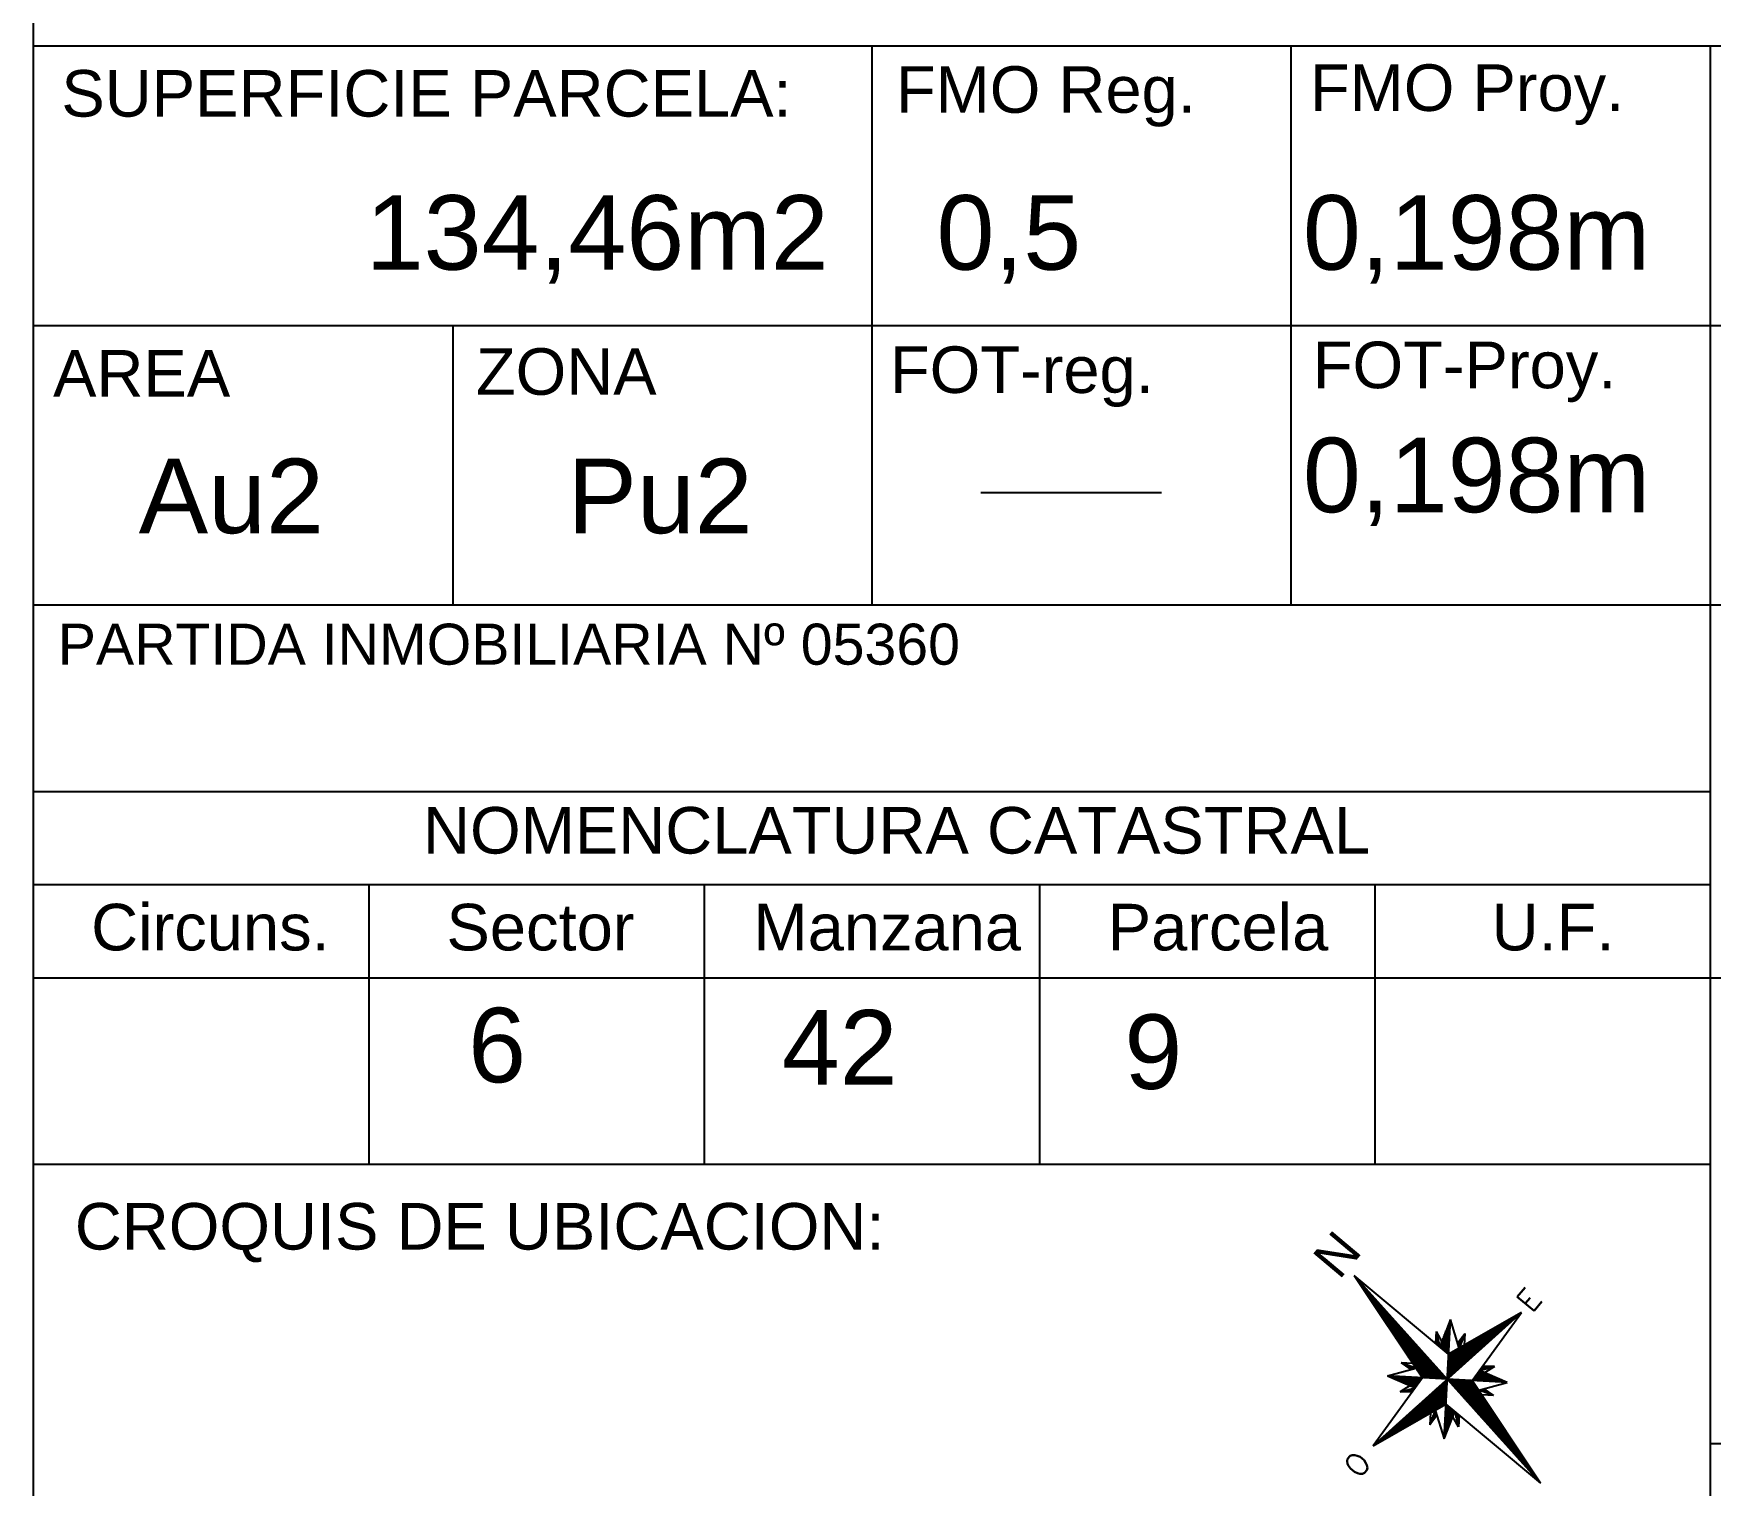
# Model space of a CAD drawing. Header units: millimetres. Extents: x 2439 to 2849, y 1282 to 1398.
# Drawn here: x 2668.95 to 2677.95, y 1341.71 to 1349.5 of the extents above; entities that cross this region are included whole.
import ezdxf

# ---------------------------------------------------------------- set-up
doc = ezdxf.new("R2010")
doc.units = ezdxf.units.MM
doc.styles.add('STYLE3', font='romans.shx', dxfattribs={"height": 0.08})
doc.styles.add('TEXTO1', font='sanss___.ttf', dxfattribs={"height": 0.3})

msp = doc.modelspace()

# ---------------------------------------------------------------- linework, layer by layer
for p, q in [((2668.94784, 1326.9307), (2668.94784, 1356.9307)), ((2668.94784, 1349.4307), (2686.94784, 1349.4307)), ((2673.44784, 1349.4307), (2673.44784, 1346.4307)), ((2675.69784, 1349.4307), (2675.69784, 1346.4307)), ((2677.94784, 1349.4307), (2677.94784, 1334.4307)), ((2668.94784, 1347.9307), (2680.19784, 1347.9307)), ((2671.19784, 1347.9307), (2671.19784, 1346.4307)), ((2674.0328, 1347.0341), (2675.0021, 1347.0341)), ((2668.94784, 1346.4307), (2686.94784, 1346.4307)), ((2668.94784, 1345.4307), (2677.94784, 1345.4307)), ((2668.94784, 1344.9307), (2677.94784, 1344.9307)), ((2670.74784, 1344.9307), (2670.74784, 1343.4307)), ((2672.54784, 1344.9307), (2672.54784, 1343.4307)), ((2674.34784, 1344.9307), (2674.34784, 1343.4307)), ((2676.14784, 1344.9307), (2676.14784, 1343.4307)), ((2668.94784, 1344.4307), (2686.94784, 1344.4307)), ((2668.94784, 1343.4307), (2677.94784, 1343.4307)), ((2676.5443, 1342.40958), (2676.03682, 1342.83325)), ((2676.03682, 1342.83325), (2676.40338, 1342.2831)), ((2676.03682, 1342.83313), (2676.03682, 1342.83325)), ((2676.03682, 1342.83325), (2677.03734, 1341.71852)), ((2676.03991, 1342.82848), (2676.03998, 1342.82973)), ((2676.04301, 1342.82384), (2676.04314, 1342.82621)), ((2676.04611, 1342.81919), (2676.0463, 1342.82269)), ((2676.04921, 1342.81454), (2676.04946, 1342.81917)), ((2676.0523, 1342.80989), (2676.05262, 1342.81565)), ((2676.0554, 1342.80524), (2676.05577, 1342.81213)), ((2676.0585, 1342.80059), (2676.05893, 1342.80862)), ((2676.0616, 1342.79594), (2676.06209, 1342.8051)), ((2676.06469, 1342.7913), (2676.06525, 1342.80158)), ((2676.06779, 1342.78665), (2676.06841, 1342.79806)), ((2676.07089, 1342.782), (2676.07157, 1342.79454)), ((2676.07399, 1342.77735), (2676.07472, 1342.79102)), ((2676.07708, 1342.7727), (2676.07788, 1342.7875)), ((2676.08018, 1342.76805), (2676.08104, 1342.78398)), ((2676.08328, 1342.7634), (2676.0842, 1342.78046)), ((2676.08637, 1342.75875), (2676.08736, 1342.77695)), ((2676.08947, 1342.75411), (2676.09052, 1342.77343)), ((2676.09257, 1342.74946), (2676.09367, 1342.76991)), ((2676.09567, 1342.74481), (2676.09683, 1342.76639)), ((2676.09876, 1342.74016), (2676.09999, 1342.76287)), ((2676.10186, 1342.73551), (2676.10315, 1342.75935)), ((2676.10496, 1342.73086), (2676.10631, 1342.75583)), ((2676.10806, 1342.72621), (2676.10947, 1342.75231)), ((2676.11115, 1342.72157), (2676.11262, 1342.74879)), ((2676.11425, 1342.71692), (2676.11578, 1342.74528)), ((2676.11735, 1342.71227), (2676.11894, 1342.74176)), ((2676.12045, 1342.70762), (2676.1221, 1342.73824)), ((2676.12354, 1342.70297), (2676.12526, 1342.73472)), ((2676.12664, 1342.69832), (2676.12842, 1342.7312)), ((2676.12974, 1342.69367), (2676.13157, 1342.72768)), ((2676.13283, 1342.68903), (2676.13473, 1342.72416)), ((2676.13593, 1342.68438), (2676.13789, 1342.72064)), ((2676.13903, 1342.67973), (2676.14105, 1342.71712)), ((2676.14213, 1342.67508), (2676.14421, 1342.71361)), ((2676.13896, 1341.91856), (2676.9352, 1342.63321)), ((2676.14522, 1342.67043), (2676.14737, 1342.71009)), ((2676.14832, 1342.66578), (2676.15052, 1342.70657)), ((2676.15142, 1342.66113), (2676.15368, 1342.70305)), ((2676.15452, 1342.65649), (2676.15684, 1342.69953)), ((2676.15761, 1342.65184), (2676.16, 1342.69601)), ((2676.16071, 1342.64719), (2676.16316, 1342.69249)), ((2676.16381, 1342.64254), (2676.16632, 1342.68897)), ((2676.16691, 1342.63789), (2676.16947, 1342.68545)), ((2676.17032, 1342.63288), (2676.17295, 1342.68158)), ((2676.17342, 1342.62824), (2676.17611, 1342.67806)), ((2676.17652, 1342.62359), (2676.17927, 1342.67454)), ((2676.17962, 1342.61894), (2676.18243, 1342.67102)), ((2676.18271, 1342.61429), (2676.18559, 1342.6675)), ((2676.18581, 1342.60964), (2676.18875, 1342.66398)), ((2676.18891, 1342.60499), (2676.1919, 1342.66046)), ((2676.19201, 1342.60034), (2676.19506, 1342.65694)), ((2676.1951, 1342.5957), (2676.19822, 1342.65343)), ((2676.1982, 1342.59105), (2676.20138, 1342.64991)), ((2676.2013, 1342.5864), (2676.20454, 1342.64639)), ((2676.2044, 1342.58175), (2676.2077, 1342.64287)), ((2676.20749, 1342.5771), (2676.21085, 1342.63935)), ((2676.21059, 1342.57245), (2676.21401, 1342.63583)), ((2676.21369, 1342.5678), (2676.21717, 1342.63231)), ((2676.21678, 1342.56315), (2676.22033, 1342.62879)), ((2676.21988, 1342.55851), (2676.22349, 1342.62527)), ((2676.22298, 1342.55386), (2676.22665, 1342.62176)), ((2676.9352, 1342.63321), (2676.5443, 1342.40958)), ((2676.67078, 1342.26866), (2676.9352, 1342.63321)), ((2676.9161, 1342.61607), (2676.91645, 1342.62248)), ((2676.91962, 1342.61923), (2676.9199, 1342.62446)), ((2676.92314, 1342.62239), (2676.92336, 1342.62644)), ((2676.92666, 1342.62554), (2676.92681, 1342.62841)), ((2676.93018, 1342.6287), (2676.93027, 1342.63039)), ((2676.93369, 1342.63186), (2676.93372, 1342.63237)), ((2676.22608, 1342.54921), (2676.2298, 1342.61824)), ((2676.22917, 1342.54456), (2676.23296, 1342.61472)), ((2676.23227, 1342.53991), (2676.23612, 1342.6112)), ((2676.23537, 1342.53526), (2676.23928, 1342.60768)), ((2676.23847, 1342.53061), (2676.24244, 1342.60416)), ((2676.24156, 1342.52597), (2676.2456, 1342.60064)), ((2676.24466, 1342.52132), (2676.24875, 1342.59712)), ((2676.24776, 1342.51667), (2676.25191, 1342.5936)), ((2676.25086, 1342.51202), (2676.25507, 1342.59009)), ((2676.25395, 1342.50737), (2676.25823, 1342.58657)), ((2676.25705, 1342.50272), (2676.26139, 1342.58305)), ((2676.26015, 1342.49807), (2676.26455, 1342.57953)), ((2676.26325, 1342.49343), (2676.2677, 1342.57601)), ((2676.26634, 1342.48878), (2676.27086, 1342.57249)), ((2676.26944, 1342.48413), (2676.27402, 1342.56897)), ((2676.27254, 1342.47948), (2676.27718, 1342.56545)), ((2676.27563, 1342.47483), (2676.28034, 1342.56193)), ((2676.27873, 1342.47018), (2676.2835, 1342.55842)), ((2676.28183, 1342.46553), (2676.28665, 1342.5549)), ((2676.28493, 1342.46089), (2676.28981, 1342.55138)), ((2676.28802, 1342.45624), (2676.29297, 1342.54786)), ((2676.29112, 1342.45159), (2676.29613, 1342.54434)), ((2676.29422, 1342.44694), (2676.29929, 1342.54082)), ((2676.29732, 1342.44229), (2676.30245, 1342.5373)), ((2676.30041, 1342.43764), (2676.3056, 1342.53378)), ((2676.47721, 1342.5315), (2676.47288, 1342.46921)), ((2676.47721, 1342.5315), (2676.50722, 1342.47696)), ((2676.47721, 1342.5315), (2676.4964, 1342.44957)), ((2676.55439, 1342.59639), (2676.4964, 1342.44957)), ((2676.51977, 1341.95538), (2676.55439, 1342.59639)), ((2676.52415, 1342.42641), (2676.52999, 1342.53461)), ((2676.52735, 1342.42373), (2676.53387, 1342.54443)), ((2676.53055, 1342.42106), (2676.53775, 1342.55425)), ((2676.53376, 1342.41838), (2676.54163, 1342.56408)), ((2676.53696, 1342.41571), (2676.5455, 1342.5739)), ((2676.54017, 1342.41303), (2676.54938, 1342.58372)), ((2676.54337, 1342.41036), (2676.55326, 1342.59354)), ((2676.60142, 1342.44226), (2676.55439, 1342.59639)), ((2676.75423, 1342.47078), (2676.75751, 1342.53156)), ((2676.75775, 1342.47394), (2676.76097, 1342.53353)), ((2676.76127, 1342.4771), (2676.76442, 1342.53551)), ((2676.76479, 1342.48026), (2676.76788, 1342.53749)), ((2676.76831, 1342.48342), (2676.77133, 1342.53946)), ((2676.77183, 1342.48658), (2676.77479, 1342.54144)), ((2676.77534, 1342.48973), (2676.77824, 1342.54342)), ((2676.77886, 1342.49289), (2676.7817, 1342.54539)), ((2676.78238, 1342.49605), (2676.78515, 1342.54737)), ((2676.7859, 1342.49921), (2676.78861, 1342.54935)), ((2676.78942, 1342.50237), (2676.79206, 1342.55132)), ((2676.79294, 1342.50553), (2676.79552, 1342.5533)), ((2676.79646, 1342.50868), (2676.79897, 1342.55528)), ((2676.79998, 1342.51184), (2676.80243, 1342.55725)), ((2676.8035, 1342.515), (2676.80588, 1342.55923)), ((2676.80701, 1342.51816), (2676.80934, 1342.56121)), ((2676.81053, 1342.52132), (2676.81279, 1342.56318)), ((2676.81405, 1342.52448), (2676.81625, 1342.56516)), ((2676.81757, 1342.52763), (2676.8197, 1342.56714)), ((2676.82109, 1342.53079), (2676.82316, 1342.56911)), ((2676.82461, 1342.53395), (2676.82661, 1342.57109)), ((2676.82813, 1342.53711), (2676.83007, 1342.57307)), ((2676.83165, 1342.54027), (2676.83352, 1342.57504)), ((2676.83517, 1342.54343), (2676.83698, 1342.57702)), ((2676.83868, 1342.54658), (2676.84043, 1342.579)), ((2676.8422, 1342.54974), (2676.84389, 1342.58097)), ((2676.84572, 1342.5529), (2676.84734, 1342.58295)), ((2676.84924, 1342.55606), (2676.8508, 1342.58493)), ((2676.85276, 1342.55922), (2676.85425, 1342.5869)), ((2676.85628, 1342.56238), (2676.85771, 1342.58888)), ((2676.8598, 1342.56554), (2676.86117, 1342.59086)), ((2676.86332, 1342.56869), (2676.86462, 1342.59283)), ((2676.86684, 1342.57185), (2676.86808, 1342.59481)), ((2676.87035, 1342.57501), (2676.87153, 1342.59679)), ((2676.87387, 1342.57817), (2676.87499, 1342.59876)), ((2676.87739, 1342.58133), (2676.87844, 1342.60074)), ((2676.88091, 1342.58449), (2676.8819, 1342.60272)), ((2676.88443, 1342.58764), (2676.88535, 1342.60469)), ((2676.88795, 1342.5908), (2676.88881, 1342.60667)), ((2676.89147, 1342.59396), (2676.89226, 1342.60865)), ((2676.89499, 1342.59712), (2676.89572, 1342.61062)), ((2676.89851, 1342.60028), (2676.89917, 1342.6126)), ((2676.90202, 1342.60344), (2676.90263, 1342.61458)), ((2676.90554, 1342.60659), (2676.90608, 1342.61655)), ((2676.90906, 1342.60975), (2676.90954, 1342.61853)), ((2676.91258, 1342.61291), (2676.91299, 1342.62051)), ((2676.30351, 1342.43299), (2676.30876, 1342.53026)), ((2676.30661, 1342.42835), (2676.31192, 1342.52675)), ((2676.30971, 1342.4237), (2676.31508, 1342.52323)), ((2676.3128, 1342.41905), (2676.31824, 1342.51971)), ((2676.3159, 1342.4144), (2676.3214, 1342.51619)), ((2676.319, 1342.40975), (2676.32455, 1342.51267)), ((2676.32209, 1342.4051), (2676.32771, 1342.50915)), ((2676.32519, 1342.40045), (2676.33087, 1342.50563)), ((2676.32829, 1342.3958), (2676.33403, 1342.50211)), ((2676.33139, 1342.39116), (2676.33719, 1342.49859)), ((2676.33448, 1342.38651), (2676.34035, 1342.49508)), ((2676.33758, 1342.38186), (2676.3435, 1342.49156)), ((2676.34068, 1342.37721), (2676.34666, 1342.48804)), ((2676.34378, 1342.37256), (2676.34982, 1342.48452)), ((2676.34687, 1342.36791), (2676.35298, 1342.481)), ((2676.34997, 1342.36326), (2676.35614, 1342.47748)), ((2676.35307, 1342.35862), (2676.3593, 1342.47396)), ((2676.35617, 1342.35397), (2676.36245, 1342.47044)), ((2676.35926, 1342.34932), (2676.36561, 1342.46692)), ((2676.36236, 1342.34467), (2676.36877, 1342.46341)), ((2676.36546, 1342.34002), (2676.37193, 1342.45989)), ((2676.36855, 1342.33537), (2676.37509, 1342.45637)), ((2676.37165, 1342.33072), (2676.37825, 1342.45285)), ((2676.37475, 1342.32608), (2676.3814, 1342.44933)), ((2676.37785, 1342.32143), (2676.38456, 1342.44581)), ((2676.38094, 1342.31678), (2676.38772, 1342.44229)), ((2676.47288, 1342.4692), (2676.4729, 1342.46946)), ((2676.47609, 1342.46653), (2676.47915, 1342.52324)), ((2676.47929, 1342.46385), (2676.48187, 1342.51162)), ((2676.4825, 1342.46118), (2676.48459, 1342.5)), ((2676.4857, 1342.4585), (2676.48731, 1342.48839)), ((2676.4889, 1342.45583), (2676.49003, 1342.47677)), ((2676.49211, 1342.45315), (2676.49275, 1342.46515)), ((2676.49531, 1342.45048), (2676.49548, 1342.45353)), ((2676.49851, 1342.4478), (2676.49896, 1342.45604)), ((2676.50172, 1342.44513), (2676.50284, 1342.46586)), ((2676.50492, 1342.44245), (2676.50672, 1342.47568)), ((2676.50813, 1342.43978), (2676.5106, 1342.4855)), ((2676.51133, 1342.4371), (2676.51447, 1342.49532)), ((2676.51453, 1342.43443), (2676.51835, 1342.50515)), ((2676.51774, 1342.43176), (2676.52223, 1342.51497)), ((2676.52094, 1342.42908), (2676.52611, 1342.52479)), ((2676.59264, 1342.47102), (2676.63177, 1342.52075)), ((2676.59339, 1342.46857), (2676.59359, 1342.47222)), ((2676.59588, 1342.32866), (2676.60203, 1342.44261)), ((2676.59624, 1342.45925), (2676.59718, 1342.47679)), ((2676.59908, 1342.44993), (2676.60078, 1342.48136)), ((2676.5994, 1342.33182), (2676.60549, 1342.44459)), ((2676.63177, 1342.52075), (2676.60142, 1342.44226)), ((2676.60211, 1342.44405), (2676.60437, 1342.48593)), ((2676.60292, 1342.33498), (2676.60894, 1342.44656)), ((2676.606, 1342.45411), (2676.60797, 1342.4905)), ((2676.60644, 1342.33813), (2676.6124, 1342.44854)), ((2676.60989, 1342.46417), (2676.61156, 1342.49506)), ((2676.60996, 1342.34129), (2676.61585, 1342.45052)), ((2676.61348, 1342.34445), (2676.61931, 1342.45249)), ((2676.61379, 1342.47424), (2676.61516, 1342.49963)), ((2676.61699, 1342.34761), (2676.62276, 1342.45447)), ((2676.61768, 1342.4843), (2676.61875, 1342.5042)), ((2676.62051, 1342.35077), (2676.62622, 1342.45645)), ((2676.62157, 1342.49437), (2676.62235, 1342.50877)), ((2676.62403, 1342.35393), (2676.62967, 1342.45842)), ((2676.62546, 1342.50443), (2676.62594, 1342.51334)), ((2676.63177, 1342.52075), (2676.62734, 1342.45709)), ((2676.62755, 1342.35708), (2676.63313, 1342.4604)), ((2676.62935, 1342.51449), (2676.62954, 1342.51791)), ((2676.63107, 1342.36024), (2676.63658, 1342.46238)), ((2676.63459, 1342.3634), (2676.64004, 1342.46435)), ((2676.63811, 1342.36656), (2676.64349, 1342.46633)), ((2676.64163, 1342.36972), (2676.64695, 1342.46831)), ((2676.64515, 1342.37288), (2676.6504, 1342.47028)), ((2676.64866, 1342.37603), (2676.65386, 1342.47226)), ((2676.65218, 1342.37919), (2676.65731, 1342.47424)), ((2676.6557, 1342.38235), (2676.66077, 1342.47621)), ((2676.65922, 1342.38551), (2676.66423, 1342.47819)), ((2676.66274, 1342.38867), (2676.66768, 1342.48017)), ((2676.66626, 1342.39183), (2676.67114, 1342.48214)), ((2676.66978, 1342.39498), (2676.67459, 1342.48412)), ((2676.6733, 1342.39814), (2676.67805, 1342.4861)), ((2676.67682, 1342.4013), (2676.6815, 1342.48807)), ((2676.68033, 1342.40446), (2676.68496, 1342.49005)), ((2676.68385, 1342.40762), (2676.68841, 1342.49203)), ((2676.68737, 1342.41078), (2676.69187, 1342.494)), ((2676.69089, 1342.41393), (2676.69532, 1342.49598)), ((2676.69441, 1342.41709), (2676.69878, 1342.49796)), ((2676.69793, 1342.42025), (2676.70223, 1342.49993)), ((2676.70145, 1342.42341), (2676.70569, 1342.50191)), ((2676.70497, 1342.42657), (2676.70914, 1342.50389)), ((2676.70849, 1342.42973), (2676.7126, 1342.50586)), ((2676.712, 1342.43288), (2676.71605, 1342.50784)), ((2676.71552, 1342.43604), (2676.71951, 1342.50981)), ((2676.71904, 1342.4392), (2676.72296, 1342.51179)), ((2676.72256, 1342.44236), (2676.72642, 1342.51377)), ((2676.72608, 1342.44552), (2676.72987, 1342.51574)), ((2676.7296, 1342.44868), (2676.73333, 1342.51772)), ((2676.73312, 1342.45183), (2676.73678, 1342.5197)), ((2676.73664, 1342.45499), (2676.74024, 1342.52167)), ((2676.74016, 1342.45815), (2676.74369, 1342.52365)), ((2676.74367, 1342.46131), (2676.74715, 1342.52563)), ((2676.74719, 1342.46447), (2676.7506, 1342.5276)), ((2676.75071, 1342.46763), (2676.75406, 1342.52958)), ((2676.35179, 1342.36053), (2676.28939, 1342.36293)), ((2676.36879, 1342.33502), (2676.28939, 1342.36293)), ((2676.28939, 1342.36293), (2676.34038, 1342.32722)), ((2676.28967, 1342.36273), (2676.28968, 1342.36283)), ((2676.2929, 1342.36047), (2676.29296, 1342.36167)), ((2676.29612, 1342.35821), (2676.29625, 1342.36052)), ((2676.29935, 1342.35595), (2676.29953, 1342.35936)), ((2676.30258, 1342.35369), (2676.30282, 1342.35821)), ((2676.3058, 1342.35143), (2676.30611, 1342.35705)), ((2676.30903, 1342.34917), (2676.30939, 1342.3559)), ((2676.31226, 1342.34692), (2676.31268, 1342.35474)), ((2676.31548, 1342.34466), (2676.31596, 1342.35359)), ((2676.31871, 1342.3424), (2676.31925, 1342.35243)), ((2676.38404, 1342.31213), (2676.39088, 1342.43877)), ((2676.38714, 1342.30748), (2676.39404, 1342.43525)), ((2676.39024, 1342.30283), (2676.3972, 1342.43174)), ((2676.39333, 1342.29818), (2676.40036, 1342.42822)), ((2676.39643, 1342.29354), (2676.40351, 1342.4247)), ((2676.39953, 1342.28889), (2676.40667, 1342.42118)), ((2676.40263, 1342.28424), (2676.40983, 1342.41766)), ((2676.40591, 1342.28297), (2676.41299, 1342.41414)), ((2676.40924, 1342.28279), (2676.41615, 1342.41062)), ((2676.41258, 1342.28261), (2676.41931, 1342.4071)), ((2676.41592, 1342.28243), (2676.42246, 1342.40358)), ((2676.41926, 1342.28225), (2676.42562, 1342.40007)), ((2676.4226, 1342.28206), (2676.42878, 1342.39655)), ((2676.42594, 1342.28188), (2676.43194, 1342.39303)), ((2676.42928, 1342.2817), (2676.4351, 1342.38951)), ((2676.43261, 1342.28152), (2676.43826, 1342.38599)), ((2676.43595, 1342.28134), (2676.44141, 1342.38247)), ((2676.43929, 1342.28116), (2676.44457, 1342.37895)), ((2676.44263, 1342.28098), (2676.44773, 1342.37543)), ((2676.44597, 1342.2808), (2676.45089, 1342.37191)), ((2676.44931, 1342.28062), (2676.45405, 1342.3684)), ((2676.45265, 1342.28044), (2676.45721, 1342.36488)), ((2676.45598, 1342.28026), (2676.46036, 1342.36136)), ((2676.45932, 1342.28008), (2676.46352, 1342.35784)), ((2676.46266, 1342.2799), (2676.46668, 1342.35432)), ((2676.53958, 1342.27813), (2676.54675, 1342.41098)), ((2676.5431, 1342.28128), (2676.55021, 1342.41296)), ((2676.54662, 1342.28444), (2676.55366, 1342.41494)), ((2676.55014, 1342.2876), (2676.55712, 1342.41691)), ((2676.55365, 1342.29076), (2676.56057, 1342.41889)), ((2676.55717, 1342.29392), (2676.56403, 1342.42087)), ((2676.56069, 1342.29708), (2676.56748, 1342.42284)), ((2676.56421, 1342.30023), (2676.57094, 1342.42482)), ((2676.56773, 1342.30339), (2676.57439, 1342.4268)), ((2676.57125, 1342.30655), (2676.57785, 1342.42877)), ((2676.57477, 1342.30971), (2676.5813, 1342.43075)), ((2676.57829, 1342.31287), (2676.58476, 1342.43273)), ((2676.58181, 1342.31603), (2676.58821, 1342.4347)), ((2676.58532, 1342.31918), (2676.59167, 1342.43668)), ((2676.58884, 1342.32234), (2676.59512, 1342.43866)), ((2676.59236, 1342.3255), (2676.59858, 1342.44063)), ((2676.40338, 1342.2831), (2676.13896, 1341.91856)), ((2676.21657, 1342.29319), (2676.36879, 1342.33502)), ((2676.21657, 1342.29319), (2676.36474, 1342.22983)), ((2676.85759, 1342.25858), (2676.21657, 1342.29319)), ((2676.2189, 1342.2922), (2676.21894, 1342.29306)), ((2676.22217, 1342.2908), (2676.22228, 1342.29288)), ((2676.22544, 1342.2894), (2676.22562, 1342.2927)), ((2676.22871, 1342.288), (2676.22896, 1342.29252)), ((2676.23199, 1342.2866), (2676.2323, 1342.29234)), ((2676.23526, 1342.2852), (2676.23564, 1342.29216)), ((2676.23853, 1342.2838), (2676.23897, 1342.29198)), ((2676.24181, 1342.2824), (2676.24231, 1342.2918)), ((2676.24508, 1342.281), (2676.24565, 1342.29162)), ((2676.24835, 1342.2796), (2676.24899, 1342.29144)), ((2676.25162, 1342.2782), (2676.25233, 1342.29126)), ((2676.2549, 1342.2768), (2676.25567, 1342.29108)), ((2676.25817, 1342.2754), (2676.25901, 1342.2909)), ((2676.26144, 1342.274), (2676.26234, 1342.29072)), ((2676.26471, 1342.2726), (2676.26568, 1342.29054)), ((2676.26799, 1342.2712), (2676.26902, 1342.29036)), ((2676.27126, 1342.26981), (2676.27236, 1342.29018)), ((2676.27453, 1342.26841), (2676.2757, 1342.29)), ((2676.27781, 1342.26701), (2676.27904, 1342.28982)), ((2676.28108, 1342.26561), (2676.28238, 1342.28964)), ((2676.28435, 1342.26421), (2676.28572, 1342.28946)), ((2676.28762, 1342.26281), (2676.28905, 1342.28928)), ((2676.2909, 1342.26141), (2676.29239, 1342.2891)), ((2676.29417, 1342.26001), (2676.29573, 1342.28892)), ((2676.29744, 1342.25861), (2676.29907, 1342.28873)), ((2676.30072, 1342.25721), (2676.30241, 1342.28855)), ((2676.30399, 1342.25581), (2676.30575, 1342.28837)), ((2676.30726, 1342.25441), (2676.30909, 1342.28819)), ((2676.31053, 1342.25301), (2676.31242, 1342.28801)), ((2676.31381, 1342.25161), (2676.31576, 1342.28783)), ((2676.31708, 1342.25021), (2676.3191, 1342.28765)), ((2676.32035, 1342.24881), (2676.32244, 1342.28747)), ((2676.32194, 1342.34014), (2676.32254, 1342.35128)), ((2676.32363, 1342.24741), (2676.32578, 1342.28729)), ((2676.32516, 1342.33788), (2676.32582, 1342.35012)), ((2676.3269, 1342.24602), (2676.32912, 1342.28711)), ((2676.32839, 1342.33562), (2676.32911, 1342.34897)), ((2676.33017, 1342.24462), (2676.33246, 1342.28693)), ((2676.33161, 1342.33336), (2676.33239, 1342.34781)), ((2676.33344, 1342.24322), (2676.33579, 1342.28675)), ((2676.33484, 1342.3311), (2676.33568, 1342.34666)), ((2676.33672, 1342.24182), (2676.33913, 1342.28657)), ((2676.33807, 1342.32884), (2676.33897, 1342.3455)), ((2676.33999, 1342.24042), (2676.34247, 1342.28639)), ((2676.34134, 1342.32748), (2676.34225, 1342.34435)), ((2676.34326, 1342.23902), (2676.34581, 1342.28621)), ((2676.34474, 1342.32842), (2676.34554, 1342.34319)), ((2676.34653, 1342.23762), (2676.34915, 1342.28603)), ((2676.34814, 1342.32935), (2676.34882, 1342.34204)), ((2676.34981, 1342.23622), (2676.35249, 1342.28585)), ((2676.35154, 1342.33028), (2676.35211, 1342.34089)), ((2676.35308, 1342.23482), (2676.35583, 1342.28567)), ((2676.35494, 1342.33122), (2676.3554, 1342.33973)), ((2676.35635, 1342.23342), (2676.35916, 1342.28549)), ((2676.35834, 1342.33215), (2676.35868, 1342.33858)), ((2676.35963, 1342.23202), (2676.3625, 1342.28531)), ((2676.36173, 1342.33309), (2676.36197, 1342.33742)), ((2676.3629, 1342.23062), (2676.36584, 1342.28513)), ((2676.36513, 1342.33402), (2676.36525, 1342.33627)), ((2676.36632, 1342.23201), (2676.36918, 1342.28495)), ((2676.36853, 1342.33495), (2676.36854, 1342.33511)), ((2676.36994, 1342.237), (2676.37252, 1342.28477)), ((2676.37356, 1342.24198), (2676.37586, 1342.28459)), ((2676.37718, 1342.24697), (2676.3792, 1342.28441)), ((2676.38079, 1342.25196), (2676.38254, 1342.28423)), ((2676.38441, 1342.25695), (2676.38587, 1342.28405)), ((2676.38803, 1342.26193), (2676.38921, 1342.28387)), ((2676.39165, 1342.26692), (2676.39255, 1342.28369)), ((2676.39526, 1342.27191), (2676.39589, 1342.28351)), ((2676.39888, 1342.2769), (2676.39923, 1342.28333)), ((2676.4025, 1342.28188), (2676.40257, 1342.28315)), ((2676.466, 1342.27972), (2676.46984, 1342.3508)), ((2676.46934, 1342.27954), (2676.473, 1342.34728)), ((2676.47268, 1342.27936), (2676.47616, 1342.34376)), ((2676.47602, 1342.27918), (2676.47931, 1342.34024)), ((2676.47936, 1342.279), (2676.48247, 1342.33673)), ((2676.48269, 1342.27882), (2676.48563, 1342.33321)), ((2676.48603, 1342.27864), (2676.48879, 1342.32969)), ((2676.48937, 1342.27846), (2676.49195, 1342.32617)), ((2676.49271, 1342.27828), (2676.49511, 1342.32265)), ((2676.49605, 1342.2781), (2676.49826, 1342.31913)), ((2676.49939, 1342.27792), (2676.50142, 1342.31561)), ((2676.50273, 1342.27774), (2676.50458, 1342.31209)), ((2676.50606, 1342.27756), (2676.50774, 1342.30857)), ((2676.5094, 1342.27738), (2676.5109, 1342.30506)), ((2676.51274, 1342.2772), (2676.51406, 1342.30154)), ((2676.51504, 1342.13371), (2676.52198, 1342.26233)), ((2676.51608, 1342.27702), (2676.51721, 1342.29802)), ((2676.51849, 1342.13568), (2676.5255, 1342.26549)), ((2676.51942, 1342.27684), (2676.52037, 1342.2945)), ((2676.52195, 1342.13766), (2676.52902, 1342.26865)), ((2676.52276, 1342.27666), (2676.52353, 1342.29098)), ((2676.5254, 1342.13964), (2676.53254, 1342.27181)), ((2676.5261, 1342.27648), (2676.52669, 1342.28746)), ((2676.52886, 1342.14161), (2676.53606, 1342.27497)), ((2676.52943, 1342.2763), (2676.52985, 1342.28394)), ((2676.53277, 1342.27612), (2676.53301, 1342.28042)), ((2676.53611, 1342.27594), (2676.53616, 1342.2769)), ((2676.53932, 1342.27339), (2676.53945, 1342.27576)), ((2676.54248, 1342.26987), (2676.54279, 1342.27557)), ((2676.54564, 1342.26635), (2676.54613, 1342.27539)), ((2676.5488, 1342.26283), (2676.54947, 1342.27521)), ((2676.55196, 1342.25931), (2676.5528, 1342.27503)), ((2676.55511, 1342.25579), (2676.55614, 1342.27485)), ((2676.55827, 1342.25227), (2676.55948, 1342.27467)), ((2676.56143, 1342.24875), (2676.56282, 1342.27449)), ((2676.56459, 1342.24523), (2676.56616, 1342.27431)), ((2676.56775, 1342.24172), (2676.5695, 1342.27413)), ((2676.57091, 1342.2382), (2676.57284, 1342.27395)), ((2676.57406, 1342.23468), (2676.57618, 1342.27377)), ((2676.57722, 1342.23116), (2676.57951, 1342.27359)), ((2676.58038, 1342.22764), (2676.58285, 1342.27341)), ((2676.58354, 1342.22412), (2676.58619, 1342.27323)), ((2676.5867, 1342.2206), (2676.58953, 1342.27305)), ((2676.58986, 1342.21708), (2676.59287, 1342.27287)), ((2676.59301, 1342.21356), (2676.59621, 1342.27269)), ((2676.59617, 1342.21005), (2676.59955, 1342.27251)), ((2676.59933, 1342.20653), (2676.60288, 1342.27233)), ((2676.60249, 1342.20301), (2676.60622, 1342.27215)), ((2676.60565, 1342.19949), (2676.60956, 1342.27197)), ((2676.60881, 1342.19597), (2676.6129, 1342.27179)), ((2676.61196, 1342.19245), (2676.61624, 1342.27161)), ((2676.61512, 1342.18893), (2676.61958, 1342.27143)), ((2676.61828, 1342.18541), (2676.62292, 1342.27125)), ((2676.62144, 1342.18189), (2676.62625, 1342.27107)), ((2676.6246, 1342.17837), (2676.62959, 1342.27089)), ((2676.62776, 1342.17486), (2676.63293, 1342.27071)), ((2676.63091, 1342.17134), (2676.63627, 1342.27053)), ((2676.63407, 1342.16782), (2676.63961, 1342.27035)), ((2676.63723, 1342.1643), (2676.64295, 1342.27017)), ((2676.64039, 1342.16078), (2676.64629, 1342.26999)), ((2676.64355, 1342.15726), (2676.64962, 1342.26981)), ((2676.64671, 1342.15374), (2676.65296, 1342.26963)), ((2676.64986, 1342.15022), (2676.6563, 1342.26945)), ((2676.65302, 1342.1467), (2676.65964, 1342.26927)), ((2676.65618, 1342.14319), (2676.66298, 1342.26909)), ((2676.65934, 1342.13967), (2676.66632, 1342.2689)), ((2676.6625, 1342.13615), (2676.66966, 1342.26872)), ((2676.66566, 1342.13263), (2676.67283, 1342.26558)), ((2677.03734, 1341.71852), (2676.67078, 1342.26866)), ((2676.673, 1342.26854), (2676.67318, 1342.27198)), ((2676.67633, 1342.26836), (2676.6768, 1342.27696)), ((2676.67967, 1342.26818), (2676.68042, 1342.28195)), ((2676.68301, 1342.268), (2676.68403, 1342.28694)), ((2676.68635, 1342.26782), (2676.68765, 1342.29193)), ((2676.68969, 1342.26764), (2676.69127, 1342.29691)), ((2676.69303, 1342.26746), (2676.69489, 1342.3019)), ((2676.69637, 1342.26728), (2676.6985, 1342.30689)), ((2676.6997, 1342.2671), (2676.70212, 1342.31188)), ((2676.70304, 1342.26692), (2676.70574, 1342.31686)), ((2676.70638, 1342.26674), (2676.70936, 1342.32185)), ((2676.70942, 1342.32193), (2676.79072, 1342.34366)), ((2676.85759, 1342.25858), (2676.70942, 1342.32193)), ((2676.70972, 1342.26656), (2676.71264, 1342.32056)), ((2676.71276, 1342.32283), (2676.71297, 1342.32684)), ((2676.71306, 1342.26638), (2676.71591, 1342.31916)), ((2676.71616, 1342.32373), (2676.71659, 1342.33183)), ((2676.7164, 1342.2662), (2676.71918, 1342.31776)), ((2676.71955, 1342.32464), (2676.72021, 1342.33681)), ((2676.71974, 1342.26602), (2676.72245, 1342.31636)), ((2676.72295, 1342.32555), (2676.72383, 1342.3418)), ((2676.72307, 1342.26584), (2676.72573, 1342.31496)), ((2676.72635, 1342.32646), (2676.72741, 1342.34609)), ((2676.72641, 1342.26566), (2676.729, 1342.31356)), ((2676.79072, 1342.34366), (2676.72695, 1342.34611)), ((2676.72975, 1342.32737), (2676.73075, 1342.34596)), ((2676.72975, 1342.26548), (2676.73227, 1342.31216)), ((2676.73309, 1342.2653), (2676.73555, 1342.31076)), ((2676.73314, 1342.32827), (2676.73409, 1342.34583)), ((2676.73643, 1342.26512), (2676.73882, 1342.30936)), ((2676.73654, 1342.32918), (2676.73743, 1342.34571)), ((2676.79072, 1342.34366), (2676.73707, 1342.31011)), ((2676.73977, 1342.26494), (2676.74209, 1342.30796)), ((2676.73994, 1342.33009), (2676.74077, 1342.34558)), ((2676.74311, 1342.26476), (2676.74536, 1342.30656)), ((2676.74333, 1342.331), (2676.74411, 1342.34545)), ((2676.74644, 1342.26458), (2676.74864, 1342.30516)), ((2676.74673, 1342.3319), (2676.74746, 1342.34532)), ((2676.74978, 1342.2644), (2676.75191, 1342.30376)), ((2676.75013, 1342.33281), (2676.7508, 1342.34519)), ((2676.75312, 1342.26422), (2676.75518, 1342.30236)), ((2676.75353, 1342.33372), (2676.75414, 1342.34506)), ((2676.75646, 1342.26404), (2676.75845, 1342.30097)), ((2676.75692, 1342.33463), (2676.75748, 1342.34494)), ((2676.7598, 1342.26386), (2676.76173, 1342.29957)), ((2676.76032, 1342.33554), (2676.76082, 1342.34481)), ((2676.76314, 1342.26368), (2676.765, 1342.29817)), ((2676.76372, 1342.33644), (2676.76416, 1342.34468)), ((2676.76648, 1342.2635), (2676.76827, 1342.29677)), ((2676.76712, 1342.33735), (2676.7675, 1342.34455)), ((2676.76982, 1342.26332), (2676.77155, 1342.29537)), ((2676.77051, 1342.33826), (2676.77085, 1342.34442)), ((2676.77315, 1342.26314), (2676.77482, 1342.29397)), ((2676.77391, 1342.33917), (2676.77419, 1342.34429)), ((2676.77649, 1342.26296), (2676.77809, 1342.29257)), ((2676.77731, 1342.34007), (2676.77753, 1342.34416)), ((2676.77983, 1342.26278), (2676.78136, 1342.29117)), ((2676.78071, 1342.34098), (2676.78087, 1342.34404)), ((2676.78317, 1342.2626), (2676.78464, 1342.28977)), ((2676.7841, 1342.34189), (2676.78421, 1342.34391)), ((2676.78651, 1342.26242), (2676.78791, 1342.28837)), ((2676.7875, 1342.3428), (2676.78755, 1342.34378)), ((2676.78985, 1342.26223), (2676.79118, 1342.28697)), ((2676.79319, 1342.26205), (2676.79446, 1342.28557)), ((2676.79652, 1342.26187), (2676.79773, 1342.28417)), ((2676.79986, 1342.26169), (2676.801, 1342.28277)), ((2676.8032, 1342.26151), (2676.80427, 1342.28137)), ((2676.80654, 1342.26133), (2676.80755, 1342.27997)), ((2676.80988, 1342.26115), (2676.81082, 1342.27857)), ((2676.81322, 1342.26097), (2676.81409, 1342.27718)), ((2676.81656, 1342.26079), (2676.81737, 1342.27578)), ((2676.81989, 1342.26061), (2676.82064, 1342.27438)), ((2676.82323, 1342.26043), (2676.82391, 1342.27298)), ((2676.82657, 1342.26025), (2676.82718, 1342.27158)), ((2676.82991, 1342.26007), (2676.83046, 1342.27018)), ((2676.83325, 1342.25989), (2676.83373, 1342.26878)), ((2676.83659, 1342.25971), (2676.837, 1342.26738)), ((2676.83993, 1342.25953), (2676.84027, 1342.26598)), ((2676.84326, 1342.25935), (2676.84355, 1342.26458)), ((2676.8466, 1342.25917), (2676.84682, 1342.26318)), ((2676.84994, 1342.25899), (2676.85009, 1342.26178)), ((2676.3371, 1342.24166), (2676.28344, 1342.20811)), ((2676.28344, 1342.20811), (2676.36474, 1342.22983)), ((2676.34721, 1342.20566), (2676.28344, 1342.20811)), ((2676.28467, 1342.20806), (2676.28469, 1342.20844)), ((2676.28801, 1342.20793), (2676.28809, 1342.20935)), ((2676.29135, 1342.2078), (2676.29148, 1342.21026)), ((2676.29469, 1342.20768), (2676.29488, 1342.21116)), ((2676.29803, 1342.20755), (2676.29828, 1342.21207)), ((2676.30138, 1342.20742), (2676.30168, 1342.21298)), ((2676.30472, 1342.20729), (2676.30507, 1342.21389)), ((2676.30806, 1342.20716), (2676.30847, 1342.2148)), ((2676.3114, 1342.20703), (2676.31187, 1342.2157)), ((2676.31474, 1342.20691), (2676.31527, 1342.21661)), ((2676.31808, 1342.20678), (2676.31866, 1342.21752)), ((2676.32142, 1342.20665), (2676.32206, 1342.21843)), ((2676.32477, 1342.20652), (2676.32546, 1342.21934)), ((2676.32811, 1342.20639), (2676.32885, 1342.22024)), ((2676.33145, 1342.20626), (2676.33225, 1342.22115)), ((2676.33479, 1342.20613), (2676.33565, 1342.22206)), ((2676.33813, 1342.20601), (2676.33905, 1342.22297)), ((2676.34147, 1342.20588), (2676.34244, 1342.22387)), ((2676.34481, 1342.20575), (2676.34584, 1342.22478)), ((2676.34823, 1342.20707), (2676.34924, 1342.22569)), ((2676.35185, 1342.21206), (2676.35264, 1342.2266)), ((2676.35547, 1342.21705), (2676.35603, 1342.22751)), ((2676.35909, 1342.22203), (2676.35943, 1342.22841)), ((2676.3627, 1342.22702), (2676.36283, 1342.22932)), ((2676.4183, 1342.07836), (2676.42345, 1342.1739)), ((2676.42175, 1342.08034), (2676.42697, 1342.17706)), ((2676.42521, 1342.08231), (2676.43049, 1342.18022)), ((2676.42866, 1342.08429), (2676.43401, 1342.18337)), ((2676.43212, 1342.08627), (2676.43753, 1342.18653)), ((2676.43557, 1342.08824), (2676.44105, 1342.18969)), ((2676.43903, 1342.09022), (2676.44457, 1342.19285)), ((2676.44248, 1342.0922), (2676.44809, 1342.19601)), ((2676.44594, 1342.09417), (2676.45161, 1342.19917)), ((2676.44939, 1342.09615), (2676.45512, 1342.20232)), ((2676.45285, 1342.09813), (2676.45864, 1342.20548)), ((2676.4563, 1342.1001), (2676.46216, 1342.20864)), ((2676.45976, 1342.10208), (2676.46568, 1342.2118)), ((2676.46321, 1342.10406), (2676.4692, 1342.21496)), ((2676.46667, 1342.10603), (2676.47272, 1342.21812)), ((2676.47012, 1342.10801), (2676.47624, 1342.22128)), ((2676.47358, 1342.10999), (2676.47976, 1342.22443)), ((2676.47703, 1342.11196), (2676.48328, 1342.22759)), ((2676.48049, 1342.11394), (2676.48679, 1342.23075)), ((2676.48394, 1342.11592), (2676.49031, 1342.23391)), ((2676.4874, 1342.11789), (2676.49383, 1342.23707)), ((2676.49085, 1342.11987), (2676.49735, 1342.24023)), ((2676.49431, 1342.12185), (2676.50087, 1342.24338)), ((2676.49776, 1342.12382), (2676.50439, 1342.24654)), ((2676.50122, 1342.1258), (2676.50791, 1342.2497)), ((2676.50467, 1342.12778), (2676.51143, 1342.25286)), ((2676.50813, 1342.12975), (2676.51495, 1342.25602)), ((2676.51158, 1342.13173), (2676.51846, 1342.25918)), ((2676.66881, 1342.12911), (2676.67593, 1342.26093)), ((2676.67197, 1342.12559), (2676.67903, 1342.25628)), ((2676.67513, 1342.12207), (2676.68213, 1342.25163)), ((2676.67829, 1342.11855), (2676.68522, 1342.24698)), ((2676.68145, 1342.11503), (2676.68832, 1342.24233)), ((2676.68461, 1342.11152), (2676.69142, 1342.23769)), ((2676.68776, 1342.108), (2676.69452, 1342.23304)), ((2676.69092, 1342.10448), (2676.69761, 1342.22839)), ((2676.69408, 1342.10096), (2676.70071, 1342.22374)), ((2676.69724, 1342.09744), (2676.70381, 1342.21909)), ((2676.7004, 1342.09392), (2676.70691, 1342.21444)), ((2676.70356, 1342.0904), (2676.71, 1342.20979)), ((2676.70537, 1342.21674), (2676.85759, 1342.25858)), ((2676.78477, 1342.18884), (2676.70537, 1342.21674)), ((2676.70671, 1342.08688), (2676.7131, 1342.20514)), ((2676.707, 1342.21617), (2676.70705, 1342.2172)), ((2676.70987, 1342.08336), (2676.7162, 1342.2005)), ((2676.71029, 1342.21502), (2676.71045, 1342.21814)), ((2676.71303, 1342.07985), (2676.7193, 1342.19585)), ((2676.71357, 1342.21386), (2676.71385, 1342.21907)), ((2676.71619, 1342.07633), (2676.72239, 1342.1912)), ((2676.71686, 1342.21271), (2676.71725, 1342.22001)), ((2676.71935, 1342.07281), (2676.72549, 1342.18655)), ((2676.72014, 1342.21155), (2676.72065, 1342.22094)), ((2676.78477, 1342.18884), (2676.72237, 1342.19124)), ((2676.72251, 1342.06929), (2676.72859, 1342.1819)), ((2676.72343, 1342.2104), (2676.72405, 1342.22187)), ((2676.72566, 1342.06577), (2676.73168, 1342.17725)), ((2676.72672, 1342.20924), (2676.72745, 1342.22281)), ((2676.72882, 1342.06225), (2676.73478, 1342.1726)), ((2676.73, 1342.20809), (2676.73085, 1342.22374)), ((2676.73329, 1342.20693), (2676.73422, 1342.22424)), ((2676.73378, 1342.22455), (2676.78477, 1342.18884)), ((2676.73657, 1342.20578), (2676.73745, 1342.22198)), ((2676.73986, 1342.20462), (2676.74067, 1342.21972)), ((2676.74315, 1342.20347), (2676.7439, 1342.21746)), ((2676.74643, 1342.20231), (2676.74713, 1342.2152)), ((2676.74972, 1342.20116), (2676.75035, 1342.21294)), ((2676.753, 1342.2), (2676.75358, 1342.21068)), ((2676.75629, 1342.19885), (2676.75681, 1342.20842)), ((2676.75958, 1342.19769), (2676.76003, 1342.20616)), ((2676.76286, 1342.19654), (2676.76326, 1342.2039)), ((2676.76615, 1342.19538), (2676.76649, 1342.20164)), ((2676.76943, 1342.19423), (2676.76971, 1342.19938)), ((2676.77272, 1342.19308), (2676.77294, 1342.19712)), ((2676.77601, 1342.19192), (2676.77616, 1342.19487)), ((2676.77929, 1342.19077), (2676.77939, 1342.19261)), ((2676.78258, 1342.18961), (2676.78262, 1342.19035)), ((2676.85328, 1342.25881), (2676.85337, 1342.26038)), ((2676.85662, 1342.25863), (2676.85664, 1342.25898)), ((2676.13896, 1341.91856), (2676.52986, 1342.14219)), ((2676.3181, 1342.02104), (2676.32141, 1342.08231)), ((2676.32155, 1342.02302), (2676.32493, 1342.08547)), ((2676.32501, 1342.02499), (2676.32844, 1342.08862)), ((2676.32846, 1342.02697), (2676.33196, 1342.09178)), ((2676.33192, 1342.02894), (2676.33548, 1342.09494)), ((2676.33537, 1342.03092), (2676.339, 1342.0981)), ((2676.33883, 1342.0329), (2676.34252, 1342.10126)), ((2676.34228, 1342.03487), (2676.34604, 1342.10442)), ((2676.34574, 1342.03685), (2676.34956, 1342.10757)), ((2676.34919, 1342.03883), (2676.35308, 1342.11073)), ((2676.35265, 1342.0408), (2676.3566, 1342.11389)), ((2676.3561, 1342.04278), (2676.36011, 1342.11705)), ((2676.35956, 1342.04476), (2676.36363, 1342.12021)), ((2676.36301, 1342.04673), (2676.36715, 1342.12337)), ((2676.36647, 1342.04871), (2676.37067, 1342.12652)), ((2676.36992, 1342.05069), (2676.37419, 1342.12968)), ((2676.37338, 1342.05266), (2676.37771, 1342.13284)), ((2676.37683, 1342.05464), (2676.38123, 1342.136)), ((2676.38029, 1342.05662), (2676.38475, 1342.13916)), ((2676.38375, 1342.05859), (2676.38827, 1342.14232)), ((2676.3872, 1342.06057), (2676.39178, 1342.14547)), ((2676.39066, 1342.06255), (2676.3953, 1342.14863)), ((2676.39411, 1342.06452), (2676.39882, 1342.15179)), ((2676.39757, 1342.0665), (2676.40234, 1342.15495)), ((2676.40102, 1342.06848), (2676.40586, 1342.15811)), ((2676.40448, 1342.07045), (2676.40938, 1342.16127)), ((2676.40793, 1342.07243), (2676.4129, 1342.16442)), ((2676.41139, 1342.07441), (2676.41642, 1342.16758)), ((2676.41484, 1342.07638), (2676.41994, 1342.17074)), ((2676.47274, 1342.10951), (2676.44239, 1342.03102)), ((2676.44682, 1342.09468), (2676.44239, 1342.03102)), ((2676.46051, 1342.05405), (2676.46201, 1342.08175)), ((2676.46411, 1342.05862), (2676.4659, 1342.09182)), ((2676.4677, 1342.06319), (2676.46979, 1342.10188)), ((2676.4713, 1342.06776), (2676.47343, 1342.10725)), ((2676.47274, 1342.10951), (2676.51977, 1341.95538)), ((2676.47489, 1342.07233), (2676.47627, 1342.09793)), ((2676.47849, 1342.0769), (2676.47912, 1342.0886)), ((2676.51977, 1341.95538), (2676.57776, 1342.1022)), ((2676.52253, 1341.96235), (2676.53214, 1342.14029)), ((2676.52641, 1341.97217), (2676.53534, 1342.13761)), ((2676.52986, 1342.14219), (2677.03734, 1341.71852)), ((2676.53028, 1341.98199), (2676.53854, 1342.13494)), ((2676.53416, 1341.99181), (2676.54175, 1342.13226)), ((2676.53804, 1342.00163), (2676.54495, 1342.12959)), ((2676.54192, 1342.01146), (2676.54816, 1342.12691)), ((2676.5458, 1342.02128), (2676.55136, 1342.12424)), ((2676.54968, 1342.0311), (2676.55456, 1342.12156)), ((2676.55356, 1342.04092), (2676.55777, 1342.11889)), ((2676.55744, 1342.05074), (2676.56097, 1342.11621)), ((2676.56131, 1342.06057), (2676.56417, 1342.11354)), ((2676.56519, 1342.07039), (2676.56738, 1342.11086)), ((2676.56907, 1342.08021), (2676.57058, 1342.10819)), ((2676.57295, 1342.09003), (2676.57379, 1342.10551)), ((2676.57683, 1342.09985), (2676.57699, 1342.10284)), ((2676.57776, 1342.1022), (2676.59695, 1342.02026)), ((2676.57983, 1342.09336), (2676.58019, 1342.10016)), ((2676.58255, 1342.08174), (2676.5834, 1342.09749)), ((2676.58527, 1342.07012), (2676.5866, 1342.09482)), ((2676.58799, 1342.0585), (2676.58981, 1342.09214)), ((2676.59071, 1342.04689), (2676.59301, 1342.08947)), ((2676.59343, 1342.03527), (2676.59621, 1342.08679)), ((2676.59615, 1342.02365), (2676.59942, 1342.08412)), ((2676.60128, 1342.08256), (2676.59695, 1342.02026)), ((2676.73198, 1342.05873), (2676.73788, 1342.16796)), ((2676.73514, 1342.05521), (2676.74098, 1342.16331)), ((2676.7383, 1342.05169), (2676.74407, 1342.15866)), ((2676.74146, 1342.04818), (2676.74717, 1342.15401)), ((2676.74462, 1342.04466), (2676.75027, 1342.14936)), ((2676.74777, 1342.04114), (2676.75337, 1342.14471)), ((2676.75093, 1342.03762), (2676.75646, 1342.14006)), ((2676.75409, 1342.0341), (2676.75956, 1342.13542)), ((2676.75725, 1342.03058), (2676.76266, 1342.13077)), ((2676.76041, 1342.02706), (2676.76576, 1342.12612)), ((2676.76357, 1342.02354), (2676.76885, 1342.12147)), ((2676.76672, 1342.02002), (2676.77195, 1342.11682)), ((2676.76988, 1342.01651), (2676.77505, 1342.11217)), ((2676.77304, 1342.01299), (2676.77814, 1342.10752)), ((2676.7762, 1342.00947), (2676.78124, 1342.10288)), ((2676.77936, 1342.00595), (2676.78434, 1342.09823)), ((2676.78252, 1342.00243), (2676.78744, 1342.09358)), ((2676.78567, 1341.99891), (2676.79053, 1342.08893)), ((2676.78883, 1341.99539), (2676.79363, 1342.08428)), ((2676.22136, 1341.96569), (2676.22288, 1341.99387)), ((2676.22481, 1341.96767), (2676.2264, 1341.99703)), ((2676.22827, 1341.96965), (2676.22992, 1342.00019)), ((2676.23172, 1341.97162), (2676.23343, 1342.00335)), ((2676.23518, 1341.9736), (2676.23695, 1342.00651)), ((2676.23863, 1341.97558), (2676.24047, 1342.00967)), ((2676.24209, 1341.97755), (2676.24399, 1342.01282)), ((2676.24554, 1341.97953), (2676.24751, 1342.01598)), ((2676.249, 1341.98151), (2676.25103, 1342.01914)), ((2676.25245, 1341.98348), (2676.25455, 1342.0223)), ((2676.25591, 1341.98546), (2676.25807, 1342.02546)), ((2676.25936, 1341.98744), (2676.26159, 1342.02862)), ((2676.26282, 1341.98941), (2676.2651, 1342.03177)), ((2676.26627, 1341.99139), (2676.26862, 1342.03493)), ((2676.26973, 1341.99337), (2676.27214, 1342.03809)), ((2676.27318, 1341.99534), (2676.27566, 1342.04125)), ((2676.27664, 1341.99732), (2676.27918, 1342.04441)), ((2676.28009, 1341.9993), (2676.2827, 1342.04757)), ((2676.28355, 1342.00127), (2676.28622, 1342.05072)), ((2676.287, 1342.00325), (2676.28974, 1342.05388)), ((2676.29046, 1342.00523), (2676.29326, 1342.05704)), ((2676.29391, 1342.0072), (2676.29677, 1342.0602)), ((2676.29737, 1342.00918), (2676.30029, 1342.06336)), ((2676.30082, 1342.01116), (2676.30381, 1342.06652)), ((2676.30428, 1342.01313), (2676.30733, 1342.06967)), ((2676.30773, 1342.01511), (2676.31085, 1342.07283)), ((2676.31119, 1342.01709), (2676.31437, 1342.07599)), ((2676.31464, 1342.01906), (2676.31789, 1342.07915)), ((2676.48152, 1342.08075), (2676.44239, 1342.03102)), ((2676.44254, 1342.03121), (2676.44255, 1342.03143)), ((2676.44613, 1342.03578), (2676.44644, 1342.0415)), ((2676.44973, 1342.04034), (2676.45033, 1342.05156)), ((2676.45332, 1342.04491), (2676.45422, 1342.06163)), ((2676.45692, 1342.04948), (2676.45812, 1342.07169)), ((2676.59695, 1342.02026), (2676.56694, 1342.0748)), ((2676.79199, 1341.99187), (2676.79673, 1342.07963)), ((2676.79515, 1341.98835), (2676.79983, 1342.07498)), ((2676.79831, 1341.98484), (2676.80292, 1342.07034)), ((2676.80147, 1341.98132), (2676.80602, 1342.06569)), ((2676.80462, 1341.9778), (2676.80912, 1342.06104)), ((2676.80778, 1341.97428), (2676.81222, 1342.05639)), ((2676.81094, 1341.97076), (2676.81531, 1342.05174)), ((2676.8141, 1341.96724), (2676.81841, 1342.04709)), ((2676.81726, 1341.96372), (2676.82151, 1342.04244)), ((2676.82042, 1341.9602), (2676.82461, 1342.03779)), ((2676.82357, 1341.95668), (2676.8277, 1342.03315)), ((2676.82673, 1341.95317), (2676.8308, 1342.0285)), ((2676.82989, 1341.94965), (2676.8339, 1342.02385)), ((2676.83305, 1341.94613), (2676.83699, 1342.0192)), ((2676.83621, 1341.94261), (2676.84009, 1342.01455)), ((2676.83937, 1341.93909), (2676.84319, 1342.0099)), ((2676.84252, 1341.93557), (2676.84629, 1342.00525)), ((2676.84568, 1341.93205), (2676.84938, 1342.00061)), ((2676.84884, 1341.92853), (2676.85248, 1341.99596)), ((2676.852, 1341.92501), (2676.85558, 1341.99131)), ((2676.14189, 1341.92023), (2676.14194, 1341.92123)), ((2676.14534, 1341.92221), (2676.14546, 1341.92439)), ((2676.1488, 1341.92418), (2676.14898, 1341.92755)), ((2676.15225, 1341.92616), (2676.1525, 1341.93071)), ((2676.15571, 1341.92814), (2676.15602, 1341.93387)), ((2676.15916, 1341.93011), (2676.15954, 1341.93702)), ((2676.16262, 1341.93209), (2676.16306, 1341.94018)), ((2676.16607, 1341.93407), (2676.16658, 1341.94334)), ((2676.16953, 1341.93604), (2676.17009, 1341.9465)), ((2676.17298, 1341.93802), (2676.17361, 1341.94966)), ((2676.17644, 1341.94), (2676.17713, 1341.95282)), ((2676.1799, 1341.94197), (2676.18065, 1341.95597)), ((2676.18335, 1341.94395), (2676.18417, 1341.95913)), ((2676.18681, 1341.94593), (2676.18769, 1341.96229)), ((2676.19026, 1341.9479), (2676.19121, 1341.96545)), ((2676.19372, 1341.94988), (2676.19473, 1341.96861)), ((2676.19717, 1341.95186), (2676.19825, 1341.97177)), ((2676.20063, 1341.95383), (2676.20176, 1341.97492)), ((2676.20408, 1341.95581), (2676.20528, 1341.97808)), ((2676.20754, 1341.95779), (2676.2088, 1341.98124)), ((2676.21099, 1341.95976), (2676.21232, 1341.9844)), ((2676.21445, 1341.96174), (2676.21584, 1341.98756)), ((2676.2179, 1341.96372), (2676.21936, 1341.99072)), ((2676.85516, 1341.9215), (2676.85868, 1341.98666)), ((2676.85832, 1341.91798), (2676.86177, 1341.98201)), ((2676.86147, 1341.91446), (2676.86487, 1341.97736)), ((2676.86463, 1341.91094), (2676.86797, 1341.97271)), ((2676.86779, 1341.90742), (2676.87107, 1341.96807)), ((2676.87095, 1341.9039), (2676.87416, 1341.96342)), ((2676.87411, 1341.90038), (2676.87726, 1341.95877)), ((2676.87727, 1341.89686), (2676.88036, 1341.95412)), ((2676.88042, 1341.89334), (2676.88345, 1341.94947)), ((2676.88358, 1341.88983), (2676.88655, 1341.94482)), ((2676.88674, 1341.88631), (2676.88965, 1341.94017)), ((2676.8899, 1341.88279), (2676.89275, 1341.93553)), ((2676.89306, 1341.87927), (2676.89584, 1341.93088)), ((2676.89622, 1341.87575), (2676.89894, 1341.92623)), ((2676.89937, 1341.87223), (2676.90204, 1341.92158)), ((2676.90253, 1341.86871), (2676.90514, 1341.91693)), ((2676.90569, 1341.86519), (2676.90823, 1341.91228)), ((2676.90885, 1341.86167), (2676.91133, 1341.90763)), ((2676.91201, 1341.85816), (2676.91443, 1341.90299)), ((2677.94784, 1341.9307), (2686.94784, 1341.9307)), ((2676.91517, 1341.85464), (2676.91753, 1341.89834)), ((2676.91832, 1341.85112), (2676.92062, 1341.89369)), ((2676.92148, 1341.8476), (2676.92372, 1341.88904)), ((2676.92464, 1341.84408), (2676.92682, 1341.88439)), ((2676.9278, 1341.84056), (2676.92991, 1341.87974)), ((2676.93096, 1341.83704), (2676.93301, 1341.87509)), ((2676.93412, 1341.83352), (2676.93611, 1341.87044)), ((2676.93727, 1341.83), (2676.93921, 1341.8658)), ((2676.94043, 1341.82649), (2676.9423, 1341.86115)), ((2676.94359, 1341.82297), (2676.9454, 1341.8565)), ((2676.94675, 1341.81945), (2676.9485, 1341.85185)), ((2676.94991, 1341.81593), (2676.9516, 1341.8472)), ((2676.95307, 1341.81241), (2676.95469, 1341.84255)), ((2676.95622, 1341.80889), (2676.95779, 1341.8379)), ((2676.95938, 1341.80537), (2676.96089, 1341.83326)), ((2676.96254, 1341.80185), (2676.96399, 1341.82861)), ((2676.9657, 1341.79833), (2676.96708, 1341.82396)), ((2676.96886, 1341.79482), (2676.97018, 1341.81931)), ((2676.97202, 1341.7913), (2676.97328, 1341.81466)), ((2676.97517, 1341.78778), (2676.97638, 1341.81001)), ((2676.97833, 1341.78426), (2676.97947, 1341.80536)), ((2676.98149, 1341.78074), (2676.98257, 1341.80072)), ((2676.98465, 1341.77722), (2676.98567, 1341.79607)), ((2676.98781, 1341.7737), (2676.98876, 1341.79142)), ((2676.99097, 1341.77018), (2676.99186, 1341.78677)), ((2676.99412, 1341.76666), (2676.99496, 1341.78212)), ((2676.99728, 1341.76315), (2676.99806, 1341.77747)), ((2677.00044, 1341.75963), (2677.00115, 1341.77282)), ((2677.0036, 1341.75611), (2677.00425, 1341.76818)), ((2677.00676, 1341.75259), (2677.00735, 1341.76353)), ((2677.00992, 1341.74907), (2677.01045, 1341.75888)), ((2677.01307, 1341.74555), (2677.01354, 1341.75423)), ((2677.01623, 1341.74203), (2677.01664, 1341.74958)), ((2677.01939, 1341.73851), (2677.01974, 1341.74493)), ((2677.02255, 1341.73499), (2677.02284, 1341.74028)), ((2677.02571, 1341.73148), (2677.02593, 1341.73563)), ((2677.02887, 1341.72796), (2677.02903, 1341.73099)), ((2677.03202, 1341.72444), (2677.03213, 1341.72634)), ((2677.03518, 1341.72092), (2677.03522, 1341.72169))]:
    msp.add_line(p, q)

# ---------------------------------------------------------------- texts
at = {"style": 'TEXTO1'}
for s, height, p in [('SUPERFICIE PARCELA: ', 0.25, (2669.09732, 1349.0515)), ('FMO Reg. ', 0.25, (2673.57669, 1349.0721)), ('FMO Proy.', 0.25, (2675.79925, 1349.08191)), ('134,46m2', 0.4, (2670.73135, 1348.23004)), ('0,5', 0.4, (2673.7951, 1348.23004)), ('0,198m', 0.4, (2675.76203, 1348.23004)), ('FOT-Proy.', 0.25, (2675.81501, 1347.59403)), ('AREA', 0.25, (2669.05276, 1347.54886)), ('ZONA', 0.25, (2671.32261, 1347.55867)), ('FOT-reg.', 0.25, (2673.54517, 1347.56848)), ('0,198m', 0.4, (2675.76203, 1346.92842)), ('Au2', 0.4, (2669.51248, 1346.81603)), ('Pu2', 0.4, (2671.81416, 1346.81603)), ('PARTIDA INMOBILIARIA Nº 05360', 0.22, (2669.07807, 1346.11044)), ('NOMENCLATURA CATASTRAL', 0.25, (2671.03888, 1345.09657)), ('Circuns.', 0.25, (2669.25714, 1344.57703)), ('Sector', 0.25, (2671.16445, 1344.57703)), ('Manzana', 0.25, (2672.8126, 1344.57703)), ('Parcela', 0.25, (2674.71432, 1344.57703)), ('U.F.', 0.25, (2676.77487, 1344.57703)), ('6', 0.4, (2671.28105, 1343.86911)), ('42', 0.4, (2672.96455, 1343.85726)), ('9', 0.4, (2674.80343, 1343.83359)), ('CROQUIS DE UBICACION:', 0.25, (2669.16948, 1342.97148))]:
    msp.add_text(s, height=height, dxfattribs=at).set_placement(p)
for s, height, rotation, style, p in [('N', 0.2, 49.961051, 'TEXTO1', (2675.95626, 1342.80449)), ('E', 0.11812, 50.444786, 'STYLE3', (2676.99052, 1342.62704)), ('O', 0.11812, 50.444786, 'STYLE3', (2676.06398, 1341.73786))]:
    msp.add_text(s, height=height, rotation=rotation, dxfattribs=dict(style=style)).set_placement(p)

doc.saveas('drawing.dxf')
